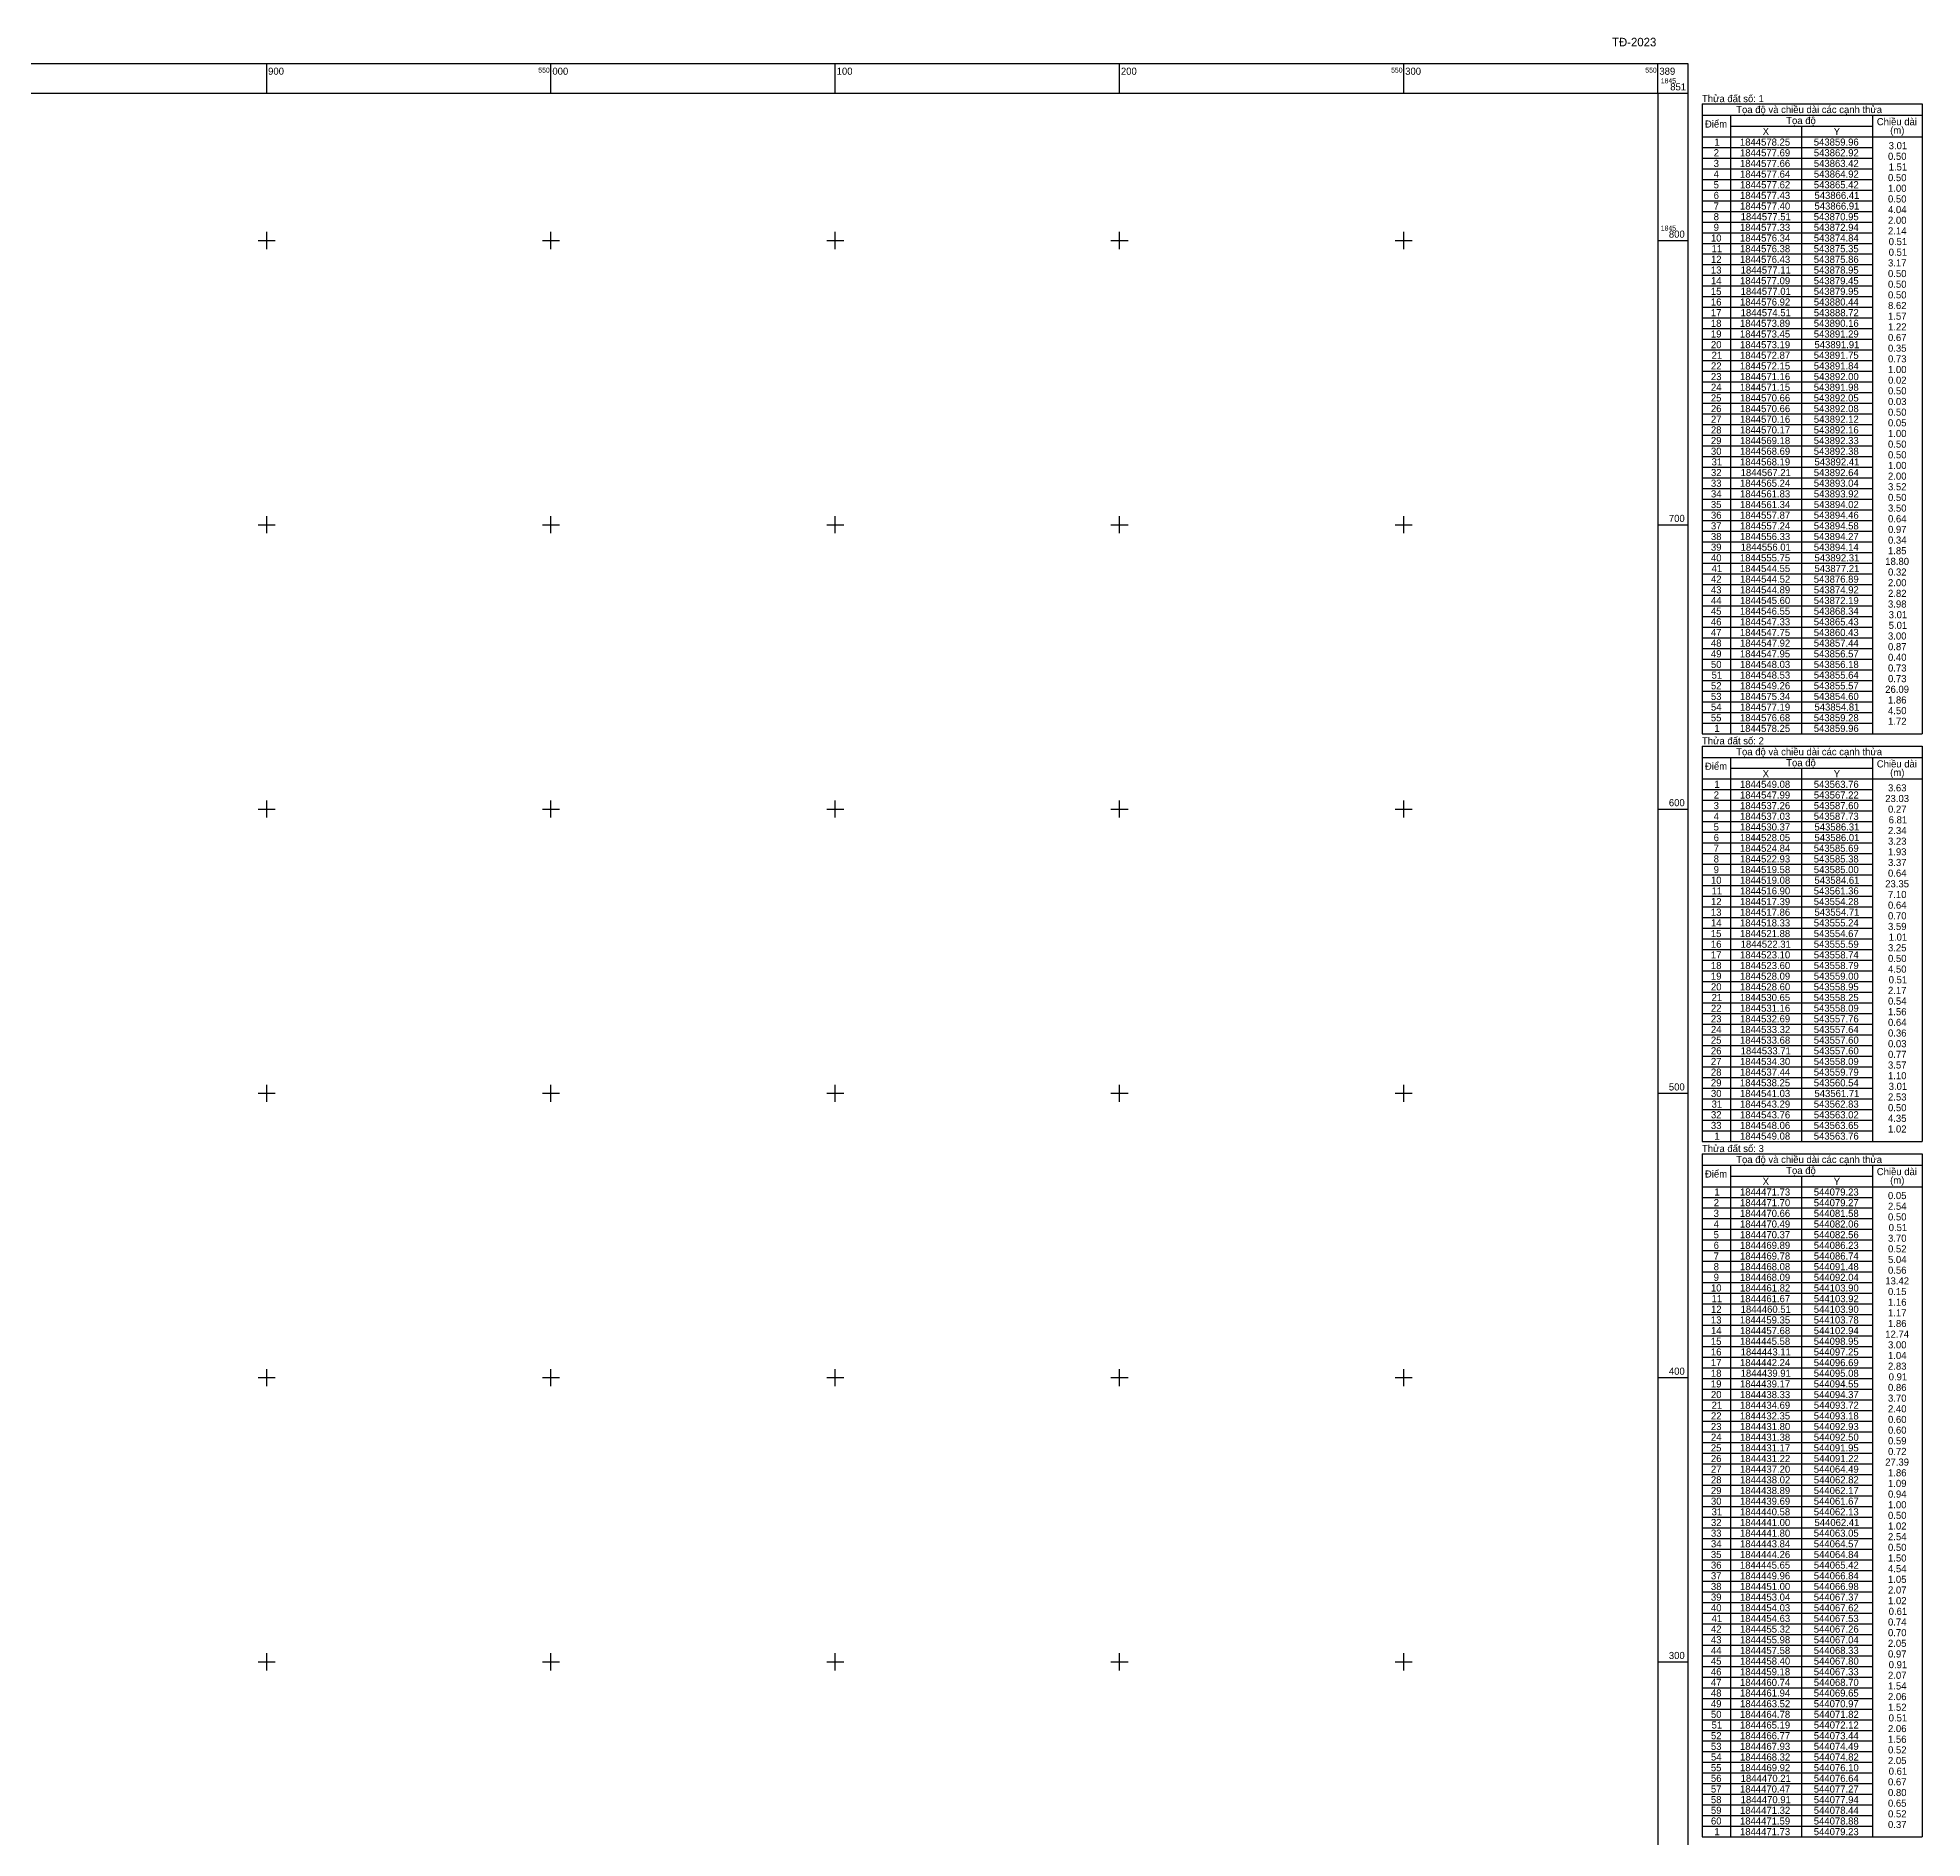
# Model space of a CAD drawing. Extents: x 542197 to 550482, y 1822129 to 1845893.
# Drawn here: x 549819 to 550482, y 1845238 to 1845871 of the extents above; entities that cross this region are included whole.
import ezdxf

# ---------------------------------------------------------------- set-up
doc = ezdxf.new("R2010")
doc.units = 0
doc.layers.add('Level 63', color=7, linetype='Continuous')

msp = doc.modelspace()

# ---------------------------------------------------------------- linework, layer by layer
at = {"layer": 'Level 63'}
for p, q in [((549900, 1845851.81), (549900, 1845862.31)), ((550000, 1845851.81), (550000, 1845862.31)), ((550100, 1845851.81), (550100, 1845862.31)), ((550200, 1845851.81), (550200, 1845862.31)), ((550300, 1845851.81), (550300, 1845862.31)), ((550389.42, 1845851.81), (550389.42, 1845862.31)), ((550389.42, 1845851.81), (550399.92, 1845851.81)), ((550404.92, 1845848.06), (550482.42, 1845848.06)), ((550404.92, 1845848.06), (550404.92, 1845626.51)), ((550482.42, 1845848.06), (550482.42, 1845626.51)), ((550404.92, 1845844.11), (550482.42, 1845844.11)), ((550414.92, 1845844.11), (550414.92, 1845626.51)), ((550414.92, 1845840.26), (550464.92, 1845840.26)), ((550439.92, 1845840.26), (550439.92, 1845626.51)), ((550464.92, 1845844.11), (550464.92, 1845626.51)), ((550404.92, 1845836.51), (550482.42, 1845836.51)), ((550404.92, 1845832.76), (550464.92, 1845832.76)), ((550404.92, 1845829.01), (550464.92, 1845829.01)), ((550404.92, 1845825.26), (550464.92, 1845825.26)), ((550404.92, 1845821.51), (550464.92, 1845821.51)), ((550404.92, 1845817.76), (550464.92, 1845817.76)), ((550404.92, 1845814.01), (550464.92, 1845814.01)), ((550404.92, 1845810.26), (550464.92, 1845810.26)), ((549900, 1845797), (549900, 1845803)), ((550000, 1845797), (550000, 1845803)), ((550100, 1845797), (550100, 1845803)), ((550200, 1845797), (550200, 1845803)), ((550300, 1845797), (550300, 1845803)), ((550404.92, 1845806.51), (550464.92, 1845806.51)), ((550404.92, 1845802.76), (550464.92, 1845802.76)), ((549897, 1845800), (549903, 1845800)), ((549997, 1845800), (550003, 1845800)), ((550097, 1845800), (550103, 1845800)), ((550197, 1845800), (550203, 1845800)), ((550297, 1845800), (550303, 1845800)), ((550389.42, 1845800), (550399.92, 1845800)), ((550404.92, 1845799.01), (550464.92, 1845799.01)), ((550404.92, 1845795.26), (550464.92, 1845795.26)), ((550404.92, 1845791.51), (550464.92, 1845791.51)), ((550404.92, 1845787.76), (550464.92, 1845787.76)), ((550404.92, 1845784.01), (550464.92, 1845784.01)), ((550404.92, 1845780.26), (550464.92, 1845780.26)), ((550404.92, 1845776.51), (550464.92, 1845776.51)), ((550404.92, 1845772.76), (550464.92, 1845772.76)), ((550404.92, 1845769.01), (550464.92, 1845769.01)), ((550404.92, 1845765.26), (550464.92, 1845765.26)), ((550404.92, 1845761.51), (550464.92, 1845761.51)), ((550404.92, 1845757.76), (550464.92, 1845757.76)), ((550404.92, 1845754.01), (550464.92, 1845754.01)), ((550404.92, 1845750.26), (550464.92, 1845750.26)), ((550404.92, 1845746.51), (550464.92, 1845746.51)), ((550404.92, 1845742.76), (550464.92, 1845742.76)), ((550404.92, 1845739.01), (550464.92, 1845739.01)), ((550404.92, 1845735.26), (550464.92, 1845735.26)), ((550404.92, 1845731.51), (550464.92, 1845731.51)), ((550404.92, 1845727.76), (550464.92, 1845727.76)), ((550404.92, 1845724.01), (550464.92, 1845724.01)), ((550404.92, 1845720.26), (550464.92, 1845720.26)), ((550404.92, 1845716.51), (550464.92, 1845716.51)), ((550404.92, 1845712.76), (550464.92, 1845712.76)), ((550404.92, 1845709.01), (550464.92, 1845709.01)), ((549900, 1845697), (549900, 1845703)), ((550000, 1845697), (550000, 1845703)), ((550100, 1845697), (550100, 1845703)), ((550200, 1845697), (550200, 1845703)), ((550300, 1845697), (550300, 1845703)), ((550404.92, 1845705.26), (550464.92, 1845705.26)), ((550404.92, 1845701.51), (550464.92, 1845701.51)), ((549897, 1845700), (549903, 1845700)), ((549997, 1845700), (550003, 1845700)), ((550097, 1845700), (550103, 1845700)), ((550197, 1845700), (550203, 1845700)), ((550297, 1845700), (550303, 1845700)), ((550389.42, 1845700), (550399.92, 1845700)), ((550404.92, 1845697.76), (550464.92, 1845697.76)), ((550404.92, 1845694.01), (550464.92, 1845694.01)), ((550404.92, 1845690.26), (550464.92, 1845690.26)), ((550404.92, 1845686.51), (550464.92, 1845686.51)), ((550404.92, 1845682.76), (550464.92, 1845682.76)), ((550404.92, 1845679.01), (550464.92, 1845679.01)), ((550404.92, 1845675.26), (550464.92, 1845675.26)), ((550404.92, 1845671.51), (550464.92, 1845671.51)), ((550404.92, 1845667.76), (550464.92, 1845667.76)), ((550404.92, 1845664.01), (550464.92, 1845664.01)), ((550404.92, 1845660.26), (550464.92, 1845660.26)), ((550404.92, 1845656.51), (550464.92, 1845656.51)), ((550404.92, 1845652.76), (550464.92, 1845652.76)), ((550404.92, 1845649.01), (550464.92, 1845649.01)), ((550404.92, 1845645.26), (550464.92, 1845645.26)), ((550404.92, 1845641.51), (550464.92, 1845641.51)), ((550404.92, 1845637.76), (550464.92, 1845637.76)), ((550404.92, 1845634.01), (550464.92, 1845634.01)), ((550404.92, 1845630.26), (550464.92, 1845630.26)), ((550404.92, 1845626.51), (550482.42, 1845626.51)), ((550404.92, 1845622.13), (550482.42, 1845622.13)), ((550404.92, 1845622.13), (550404.92, 1845483.08)), ((550482.42, 1845622.13), (550482.42, 1845483.08)), ((550404.92, 1845618.18), (550482.42, 1845618.18)), ((550414.92, 1845618.18), (550414.92, 1845483.08)), ((550464.92, 1845618.18), (550464.92, 1845483.08)), ((550404.92, 1845610.58), (550482.42, 1845610.58)), ((550414.92, 1845614.33), (550464.92, 1845614.33)), ((550439.92, 1845614.33), (550439.92, 1845483.08)), ((549900, 1845597), (549900, 1845603)), ((550000, 1845597), (550000, 1845603)), ((550100, 1845597), (550100, 1845603)), ((550200, 1845597), (550200, 1845603)), ((550300, 1845597), (550300, 1845603)), ((550404.92, 1845606.83), (550464.92, 1845606.83)), ((550404.92, 1845603.08), (550464.92, 1845603.08)), ((549897, 1845600), (549903, 1845600)), ((549997, 1845600), (550003, 1845600)), ((550097, 1845600), (550103, 1845600)), ((550197, 1845600), (550203, 1845600)), ((550297, 1845600), (550303, 1845600)), ((550389.42, 1845600), (550399.92, 1845600)), ((550404.92, 1845599.33), (550464.92, 1845599.33)), ((550404.92, 1845595.58), (550464.92, 1845595.58)), ((550404.92, 1845591.83), (550464.92, 1845591.83)), ((550404.92, 1845588.08), (550464.92, 1845588.08)), ((550404.92, 1845584.33), (550464.92, 1845584.33)), ((550404.92, 1845580.58), (550464.92, 1845580.58)), ((550404.92, 1845576.83), (550464.92, 1845576.83)), ((550404.92, 1845573.08), (550464.92, 1845573.08)), ((550404.92, 1845569.33), (550464.92, 1845569.33)), ((550404.92, 1845565.58), (550464.92, 1845565.58)), ((550404.92, 1845561.83), (550464.92, 1845561.83)), ((550404.92, 1845558.08), (550464.92, 1845558.08)), ((550404.92, 1845554.33), (550464.92, 1845554.33)), ((550404.92, 1845550.58), (550464.92, 1845550.58)), ((550404.92, 1845546.83), (550464.92, 1845546.83)), ((550404.92, 1845543.08), (550464.92, 1845543.08)), ((550404.92, 1845539.33), (550464.92, 1845539.33)), ((550404.92, 1845535.58), (550464.92, 1845535.58)), ((550404.92, 1845531.83), (550464.92, 1845531.83)), ((550404.92, 1845528.08), (550464.92, 1845528.08)), ((550404.92, 1845524.33), (550464.92, 1845524.33)), ((550404.92, 1845520.58), (550464.92, 1845520.58)), ((550404.92, 1845516.83), (550464.92, 1845516.83)), ((550404.92, 1845513.08), (550464.92, 1845513.08)), ((550404.92, 1845509.33), (550464.92, 1845509.33)), ((549900, 1845497), (549900, 1845503)), ((550000, 1845497), (550000, 1845503)), ((550100, 1845497), (550100, 1845503)), ((550200, 1845497), (550200, 1845503)), ((550300, 1845497), (550300, 1845503)), ((550404.92, 1845505.58), (550464.92, 1845505.58)), ((550404.92, 1845501.83), (550464.92, 1845501.83)), ((549897, 1845500), (549903, 1845500)), ((549997, 1845500), (550003, 1845500)), ((550097, 1845500), (550103, 1845500)), ((550197, 1845500), (550203, 1845500)), ((550297, 1845500), (550303, 1845500)), ((550389.42, 1845500), (550399.92, 1845500)), ((550404.92, 1845498.08), (550464.92, 1845498.08)), ((550404.92, 1845494.33), (550464.92, 1845494.33)), ((550404.92, 1845490.58), (550464.92, 1845490.58)), ((550404.92, 1845486.83), (550464.92, 1845486.83)), ((550404.92, 1845483.08), (550482.42, 1845483.08)), ((550404.92, 1845478.71), (550482.42, 1845478.71)), ((550404.92, 1845478.71), (550404.92, 1845238.41)), ((550482.42, 1845478.71), (550482.42, 1845238.41)), ((550404.92, 1845474.76), (550482.42, 1845474.76)), ((550414.92, 1845474.76), (550414.92, 1845238.41)), ((550414.92, 1845470.91), (550464.92, 1845470.91)), ((550439.92, 1845470.91), (550439.92, 1845238.41)), ((550464.92, 1845474.76), (550464.92, 1845238.41)), ((550404.92, 1845467.16), (550482.42, 1845467.16)), ((550404.92, 1845463.41), (550464.92, 1845463.41)), ((550404.92, 1845459.66), (550464.92, 1845459.66)), ((550404.92, 1845455.91), (550464.92, 1845455.91)), ((550404.92, 1845452.16), (550464.92, 1845452.16)), ((550404.92, 1845448.41), (550464.92, 1845448.41)), ((550404.92, 1845444.66), (550464.92, 1845444.66)), ((550404.92, 1845440.91), (550464.92, 1845440.91)), ((550404.92, 1845437.16), (550464.92, 1845437.16)), ((550404.92, 1845433.41), (550464.92, 1845433.41)), ((550404.92, 1845429.66), (550464.92, 1845429.66)), ((550404.92, 1845425.91), (550464.92, 1845425.91)), ((550404.92, 1845422.16), (550464.92, 1845422.16)), ((550404.92, 1845418.41), (550464.92, 1845418.41)), ((550404.92, 1845414.66), (550464.92, 1845414.66)), ((550404.92, 1845410.91), (550464.92, 1845410.91)), ((549900, 1845397), (549900, 1845403)), ((550000, 1845397), (550000, 1845403)), ((550100, 1845397), (550100, 1845403)), ((550200, 1845397), (550200, 1845403)), ((550300, 1845397), (550300, 1845403)), ((550404.92, 1845407.16), (550464.92, 1845407.16)), ((550404.92, 1845403.41), (550464.92, 1845403.41)), ((549897, 1845400), (549903, 1845400)), ((549997, 1845400), (550003, 1845400)), ((550097, 1845400), (550103, 1845400)), ((550197, 1845400), (550203, 1845400)), ((550297, 1845400), (550303, 1845400)), ((550389.42, 1845400), (550399.92, 1845400)), ((550404.92, 1845399.66), (550464.92, 1845399.66)), ((550404.92, 1845395.91), (550464.92, 1845395.91)), ((550404.92, 1845392.16), (550464.92, 1845392.16)), ((550404.92, 1845388.41), (550464.92, 1845388.41)), ((550404.92, 1845384.66), (550464.92, 1845384.66)), ((550404.92, 1845380.91), (550464.92, 1845380.91)), ((550404.92, 1845377.16), (550464.92, 1845377.16)), ((550404.92, 1845373.41), (550464.92, 1845373.41)), ((550404.92, 1845369.66), (550464.92, 1845369.66)), ((550404.92, 1845365.91), (550464.92, 1845365.91)), ((550404.92, 1845362.16), (550464.92, 1845362.16)), ((550404.92, 1845358.41), (550464.92, 1845358.41)), ((550404.92, 1845354.66), (550464.92, 1845354.66)), ((550404.92, 1845350.91), (550464.92, 1845350.91)), ((550404.92, 1845347.16), (550464.92, 1845347.16)), ((550404.92, 1845343.41), (550464.92, 1845343.41)), ((550404.92, 1845339.66), (550464.92, 1845339.66)), ((550404.92, 1845335.91), (550464.92, 1845335.91)), ((550404.92, 1845332.16), (550464.92, 1845332.16)), ((550404.92, 1845328.41), (550464.92, 1845328.41)), ((550404.92, 1845324.66), (550464.92, 1845324.66)), ((550404.92, 1845320.91), (550464.92, 1845320.91)), ((550404.92, 1845317.16), (550464.92, 1845317.16)), ((550404.92, 1845313.41), (550464.92, 1845313.41)), ((550404.92, 1845309.66), (550464.92, 1845309.66)), ((549900, 1845297), (549900, 1845303)), ((550000, 1845297), (550000, 1845303)), ((550100, 1845297), (550100, 1845303)), ((550200, 1845297), (550200, 1845303)), ((550300, 1845297), (550300, 1845303)), ((550404.92, 1845305.91), (550464.92, 1845305.91)), ((549897, 1845300), (549903, 1845300)), ((549997, 1845300), (550003, 1845300)), ((550097, 1845300), (550103, 1845300)), ((550197, 1845300), (550203, 1845300)), ((550297, 1845300), (550303, 1845300)), ((550389.42, 1845300), (550399.92, 1845300)), ((550404.92, 1845302.16), (550464.92, 1845302.16)), ((550404.92, 1845298.41), (550464.92, 1845298.41)), ((550404.92, 1845294.66), (550464.92, 1845294.66)), ((550404.92, 1845290.91), (550464.92, 1845290.91)), ((550404.92, 1845287.16), (550464.92, 1845287.16)), ((550404.92, 1845283.41), (550464.92, 1845283.41)), ((550404.92, 1845279.66), (550464.92, 1845279.66)), ((550404.92, 1845275.91), (550464.92, 1845275.91)), ((550404.92, 1845272.16), (550464.92, 1845272.16)), ((550404.92, 1845268.41), (550464.92, 1845268.41)), ((550404.92, 1845264.66), (550464.92, 1845264.66)), ((550404.92, 1845260.91), (550464.92, 1845260.91)), ((550404.92, 1845257.16), (550464.92, 1845257.16)), ((550404.92, 1845253.41), (550464.92, 1845253.41)), ((550404.92, 1845249.66), (550464.92, 1845249.66)), ((550404.92, 1845245.91), (550464.92, 1845245.91)), ((550404.92, 1845242.16), (550464.92, 1845242.16)), ((550404.92, 1845238.41), (550482.42, 1845238.41))]:
    msp.add_line(p, q, dxfattribs=at)
for points in [[(542202.44, 1845862.31), (550399.92, 1845862.31), (550399.92, 1839658.45), (542202.44, 1839658.45), (542202.44, 1845862.31)], [(542212.94, 1845851.81), (550389.42, 1845851.81), (550389.42, 1839668.95), (542212.94, 1839668.95), (542212.94, 1845851.81)]]:
    msp.add_lwpolyline(points, dxfattribs=at)

# ---------------------------------------------------------------- texts
for s, height, p in [(' TĐ-2023', 3, (550372.13, 1845868.31)), ('900', 2.5, (549900.5, 1845858.31)), ('550', 1.75, (549995.54, 1845859.06)), ('000', 2.5, (550000.5, 1845858.31)), ('100', 2.5, (550100.5, 1845858.31)), ('200', 2.5, (550200.5, 1845858.31)), ('550', 1.75, (550295.54, 1845859.06)), ('300', 2.5, (550300.5, 1845858.31)), ('550', 1.75, (550384.96, 1845859.06)), ('389', 2.5, (550389.92, 1845858.31)), ('1845', 1.75, (550390.42, 1845855.31)), ('851', 2.5, (550393.73, 1845852.81)), ('Thửa đất số: 1', 2.5, (550404.92, 1845848.68)), ('Tọa độ và chiều dài các cạnh thửa', 2.5, (550416.95, 1845844.83)), ('Điểm', 2.5, (550405.95, 1845839.73)), ('Tọa độ', 2.5, (550434.54, 1845840.98)), ('Chiều dài', 2.5, (550466.41, 1845840.56)), ('(m)', 2.5, (550471.11, 1845837.55)), ('1', 2.5, (550409.27, 1845833.38)), ('1844578.25', 2.5, (550418.26, 1845833.38)), ('X', 2.5, (550426.26, 1845837.13)), ('543859.96', 2.5, (550444.24, 1845833.38)), ('Y', 2.5, (550451.26, 1845837.13)), ('3.01', 2.5, (550470.59, 1845832.13)), ('3', 2.5, (550409.02, 1845825.88)), ('2', 2.5, (550409.04, 1845829.63)), ('1844577.69', 2.5, (550418.27, 1845829.63)), ('1844577.66', 2.5, (550418.27, 1845825.88)), ('543862.92', 2.5, (550444.26, 1845829.63)), ('543863.42', 2.5, (550444.26, 1845825.88)), ('0.50', 2.5, (550470.35, 1845828.38)), ('1.51', 2.5, (550470.59, 1845824.63)), ('4', 2.5, (550409.03, 1845822.13)), ('5', 2.5, (550409.01, 1845818.38)), ('1844577.64', 2.5, (550418.28, 1845822.13)), ('1844577.62', 2.5, (550418.29, 1845818.38)), ('543864.92', 2.5, (550444.26, 1845822.13)), ('543865.42', 2.5, (550444.26, 1845818.38)), ('0.50', 2.5, (550470.35, 1845820.88)), ('6', 2.5, (550409.02, 1845814.63)), ('7', 2.5, (550409.02, 1845810.88)), ('1844577.43', 2.5, (550418.27, 1845814.63)), ('1844577.40', 2.5, (550418.28, 1845810.88)), ('543866.41', 2.5, (550444.48, 1845814.63)), ('543866.91', 2.5, (550444.48, 1845810.88)), ('0.50', 2.5, (550470.35, 1845813.38)), ('1.00', 2.5, (550470.35, 1845817.13)), ('8', 2.5, (550409.02, 1845807.13)), ('1844577.51', 2.5, (550418.51, 1845807.13)), ('543870.95', 2.5, (550444.23, 1845807.13)), ('4.04', 2.5, (550470.35, 1845809.63)), ('2.00', 2.5, (550470.35, 1845805.88)), ('1845', 1.75, (550390.42, 1845803.5)), ('800', 2.5, (550393.26, 1845801)), ('10', 2.5, (550408.06, 1845799.63)), ('9', 2.5, (550409.02, 1845803.38)), ('1844577.33', 2.5, (550418.27, 1845803.38)), ('1844576.34', 2.5, (550418.28, 1845799.63)), ('543872.94', 2.5, (550444.25, 1845803.38)), ('543874.84', 2.5, (550444.25, 1845799.63)), ('2.14', 2.5, (550470.35, 1845802.13)), ('0.51', 2.5, (550470.59, 1845798.38)), ('12', 2.5, (550408.07, 1845792.13)), ('11', 2.5, (550408.29, 1845795.88)), ('1844576.38', 2.5, (550418.27, 1845795.88)), ('1844576.43', 2.5, (550418.27, 1845792.13)), ('543875.35', 2.5, (550444.23, 1845795.88)), ('543875.86', 2.5, (550444.24, 1845792.13)), ('0.51', 2.5, (550470.59, 1845794.63)), ('13', 2.5, (550408.05, 1845788.38)), ('14', 2.5, (550408.06, 1845784.63)), ('1844577.09', 2.5, (550418.27, 1845784.63)), ('1844577.11', 2.5, (550418.51, 1845788.38)), ('543878.95', 2.5, (550444.23, 1845788.38)), ('543879.45', 2.5, (550444.23, 1845784.63)), ('3.17', 2.5, (550470.35, 1845790.88)), ('0.50', 2.5, (550470.35, 1845787.13)), ('15', 2.5, (550408.04, 1845780.88)), ('1844577.01', 2.5, (550418.51, 1845780.88)), ('543879.95', 2.5, (550444.23, 1845780.88)), ('0.50', 2.5, (550470.35, 1845783.38)), ('0.50', 2.5, (550470.35, 1845779.63)), ('16', 2.5, (550408.05, 1845777.13)), ('17', 2.5, (550408.05, 1845773.38)), ('1844576.92', 2.5, (550418.29, 1845777.13)), ('1844574.51', 2.5, (550418.51, 1845773.38)), ('543880.44', 2.5, (550444.25, 1845777.13)), ('543888.72', 2.5, (550444.26, 1845773.38)), ('8.62', 2.5, (550470.36, 1845775.88)), ('1.57', 2.5, (550470.35, 1845772.13)), ('18', 2.5, (550408.05, 1845769.63)), ('19', 2.5, (550408.05, 1845765.88)), ('1844573.89', 2.5, (550418.27, 1845769.63)), ('1844573.45', 2.5, (550418.26, 1845765.88)), ('543891.29', 2.5, (550444.24, 1845765.88)), ('543890.16', 2.5, (550444.24, 1845769.63)), ('0.67', 2.5, (550470.35, 1845764.63)), ('1.22', 2.5, (550470.36, 1845768.38)), ('20', 2.5, (550408.06, 1845762.13)), ('21', 2.5, (550408.29, 1845758.38)), ('1844573.19', 2.5, (550418.27, 1845762.13)), ('1844572.87', 2.5, (550418.27, 1845758.38)), ('543891.75', 2.5, (550444.23, 1845758.38)), ('543891.91', 2.5, (550444.48, 1845762.13)), ('0.35', 2.5, (550470.34, 1845760.88)), ('22', 2.5, (550408.07, 1845754.63)), ('1844572.15', 2.5, (550418.26, 1845754.63)), ('543891.84', 2.5, (550444.25, 1845754.63)), ('0.73', 2.5, (550470.35, 1845757.13)), ('1.00', 2.5, (550470.35, 1845753.38)), ('23', 2.5, (550408.05, 1845750.88)), ('24', 2.5, (550408.06, 1845747.13)), ('1844571.15', 2.5, (550418.26, 1845747.13)), ('1844571.16', 2.5, (550418.27, 1845750.88)), ('543891.98', 2.5, (550444.24, 1845747.13)), ('543892.00', 2.5, (550444.25, 1845750.88)), ('0.50', 2.5, (550470.35, 1845745.88)), ('0.02', 2.5, (550470.36, 1845749.63)), ('25', 2.5, (550408.04, 1845743.38)), ('26', 2.5, (550408.05, 1845739.63)), ('1844570.66', 2.5, (550418.27, 1845743.38)), ('1844570.66', 2.5, (550418.27, 1845739.63)), ('543892.05', 2.5, (550444.23, 1845743.38)), ('543892.08', 2.5, (550444.24, 1845739.63)), ('0.03', 2.5, (550470.35, 1845742.13)), ('0.50', 2.5, (550470.35, 1845738.38)), ('27', 2.5, (550408.05, 1845735.88)), ('28', 2.5, (550408.05, 1845732.13)), ('1844570.16', 2.5, (550418.27, 1845735.88)), ('1844570.17', 2.5, (550418.27, 1845732.13)), ('543892.16', 2.5, (550444.24, 1845732.13)), ('543892.12', 2.5, (550444.26, 1845735.88)), ('0.05', 2.5, (550470.34, 1845734.63)), ('29', 2.5, (550408.05, 1845728.38)), ('1844569.18', 2.5, (550418.27, 1845728.38)), ('543892.33', 2.5, (550444.24, 1845728.38)), ('0.50', 2.5, (550470.35, 1845727.13)), ('1.00', 2.5, (550470.35, 1845730.88)), ('30', 2.5, (550408.06, 1845724.63)), ('31', 2.5, (550408.29, 1845720.88)), ('1844568.69', 2.5, (550418.27, 1845724.63)), ('1844568.19', 2.5, (550418.27, 1845720.88)), ('543892.38', 2.5, (550444.24, 1845724.63)), ('543892.41', 2.5, (550444.48, 1845720.88)), ('0.50', 2.5, (550470.35, 1845723.38)), ('1.00', 2.5, (550470.35, 1845719.63)), ('33', 2.5, (550408.05, 1845713.38)), ('32', 2.5, (550408.07, 1845717.13)), ('1844565.24', 2.5, (550418.28, 1845713.38)), ('1844567.21', 2.5, (550418.51, 1845717.13)), ('543892.64', 2.5, (550444.25, 1845717.13)), ('543893.04', 2.5, (550444.25, 1845713.38)), ('3.52', 2.5, (550470.36, 1845712.13)), ('2.00', 2.5, (550470.35, 1845715.88)), ('35', 2.5, (550408.04, 1845705.88)), ('34', 2.5, (550408.06, 1845709.63)), ('1844561.83', 2.5, (550418.27, 1845709.63)), ('1844561.34', 2.5, (550418.28, 1845705.88)), ('543893.92', 2.5, (550444.26, 1845709.63)), ('543894.02', 2.5, (550444.26, 1845705.88)), ('0.50', 2.5, (550470.35, 1845708.38)), ('700', 2.5, (550393.26, 1845701)), ('36', 2.5, (550408.05, 1845702.13)), ('37', 2.5, (550408.05, 1845698.38)), ('1844557.87', 2.5, (550418.27, 1845702.13)), ('1844557.24', 2.5, (550418.28, 1845698.38)), ('543894.58', 2.5, (550444.24, 1845698.38)), ('543894.46', 2.5, (550444.24, 1845702.13)), ('3.50', 2.5, (550470.35, 1845704.63)), ('0.64', 2.5, (550470.35, 1845700.88)), ('38', 2.5, (550408.05, 1845694.63)), ('1844556.33', 2.5, (550418.27, 1845694.63)), ('543894.27', 2.5, (550444.24, 1845694.63)), ('0.97', 2.5, (550470.35, 1845697.13)), ('0.34', 2.5, (550470.35, 1845693.38)), ('40', 2.5, (550408.06, 1845687.13)), ('39', 2.5, (550408.05, 1845690.88)), ('1844555.75', 2.5, (550418.26, 1845687.13)), ('1844556.01', 2.5, (550418.51, 1845690.88)), ('543894.14', 2.5, (550444.25, 1845690.88)), ('543892.31', 2.5, (550444.48, 1845687.13)), ('18.80', 2.5, (550469.38, 1845685.88)), ('1.85', 2.5, (550470.34, 1845689.63)), ('42', 2.5, (550408.07, 1845679.63)), ('41', 2.5, (550408.29, 1845683.38)), ('1844544.55', 2.5, (550418.26, 1845683.38)), ('1844544.52', 2.5, (550418.29, 1845679.63)), ('543876.89', 2.5, (550444.24, 1845679.63)), ('543877.21', 2.5, (550444.48, 1845683.38)), ('0.32', 2.5, (550470.36, 1845682.13)), ('2.00', 2.5, (550470.35, 1845678.38)), ('43', 2.5, (550408.05, 1845675.88)), ('44', 2.5, (550408.06, 1845672.13)), ('1844544.89', 2.5, (550418.27, 1845675.88)), ('1844545.60', 2.5, (550418.28, 1845672.13)), ('543872.19', 2.5, (550444.24, 1845672.13)), ('543874.92', 2.5, (550444.26, 1845675.88)), ('2.82', 2.5, (550470.36, 1845674.63)), ('45', 2.5, (550408.04, 1845668.38)), ('1844546.55', 2.5, (550418.26, 1845668.38)), ('543868.34', 2.5, (550444.25, 1845668.38)), ('3.98', 2.5, (550470.35, 1845670.88)), ('3.01', 2.5, (550470.59, 1845667.13)), ('46', 2.5, (550408.05, 1845664.63)), ('47', 2.5, (550408.05, 1845660.88)), ('1844547.75', 2.5, (550418.26, 1845660.88)), ('1844547.33', 2.5, (550418.27, 1845664.63)), ('543865.43', 2.5, (550444.24, 1845664.63)), ('543860.43', 2.5, (550444.24, 1845660.88)), ('3.00', 2.5, (550470.35, 1845659.63)), ('5.01', 2.5, (550470.59, 1845663.38)), ('48', 2.5, (550408.05, 1845657.13)), ('49', 2.5, (550408.05, 1845653.38)), ('1844547.95', 2.5, (550418.26, 1845653.38)), ('1844547.92', 2.5, (550418.29, 1845657.13)), ('543857.44', 2.5, (550444.25, 1845657.13)), ('543856.57', 2.5, (550444.24, 1845653.38)), ('0.87', 2.5, (550470.35, 1845655.88)), ('0.40', 2.5, (550470.35, 1845652.13)), ('50', 2.5, (550408.06, 1845649.63)), ('51', 2.5, (550408.29, 1845645.88)), ('1844548.03', 2.5, (550418.27, 1845649.63)), ('1844548.53', 2.5, (550418.27, 1845645.88)), ('543856.18', 2.5, (550444.24, 1845649.63)), ('543855.64', 2.5, (550444.25, 1845645.88)), ('0.73', 2.5, (550470.35, 1845648.38)), ('52', 2.5, (550408.07, 1845642.13)), ('1844549.26', 2.5, (550418.27, 1845642.13)), ('543855.57', 2.5, (550444.24, 1845642.13)), ('26.09', 2.5, (550469.37, 1845640.88)), ('0.73', 2.5, (550470.35, 1845644.63)), ('53', 2.5, (550408.05, 1845638.38)), ('54', 2.5, (550408.06, 1845634.63)), ('1844577.19', 2.5, (550418.27, 1845634.63)), ('1844575.34', 2.5, (550418.28, 1845638.38)), ('543854.60', 2.5, (550444.25, 1845638.38)), ('543854.81', 2.5, (550444.48, 1845634.63)), ('4.50', 2.5, (550470.35, 1845633.38)), ('1.86', 2.5, (550470.35, 1845637.13)), ('55', 2.5, (550408.04, 1845630.88)), ('1', 2.5, (550409.27, 1845627.13)), ('1844576.68', 2.5, (550418.27, 1845630.88)), ('1844578.25', 2.5, (550418.26, 1845627.13)), ('543859.28', 2.5, (550444.24, 1845630.88)), ('543859.96', 2.5, (550444.24, 1845627.13)), ('1.72', 2.5, (550470.36, 1845629.63)), ('Thửa đất số: 2', 2.5, (550404.92, 1845622.76)), ('Tọa độ và chiều dài các cạnh thửa', 2.5, (550416.95, 1845618.91)), ('Điểm', 2.5, (550405.95, 1845613.81)), ('Tọa độ', 2.5, (550434.54, 1845615.06)), ('Chiều dài', 2.5, (550466.41, 1845614.64)), ('1', 2.5, (550409.27, 1845607.46)), ('1844549.08', 2.5, (550418.27, 1845607.46)), ('X', 2.5, (550426.26, 1845611.21)), ('543563.76', 2.5, (550444.24, 1845607.46)), ('Y', 2.5, (550451.26, 1845611.21)), ('3.63', 2.5, (550470.35, 1845606.21)), ('(m)', 2.5, (550471.11, 1845611.62)), ('600', 2.5, (550393.26, 1845601)), ('3', 2.5, (550409.02, 1845599.96)), ('2', 2.5, (550409.04, 1845603.71)), ('1844547.99', 2.5, (550418.27, 1845603.71)), ('1844537.26', 2.5, (550418.27, 1845599.96)), ('543587.60', 2.5, (550444.25, 1845599.96)), ('543567.22', 2.5, (550444.26, 1845603.71)), ('23.03', 2.5, (550469.38, 1845602.46)), ('0.27', 2.5, (550470.35, 1845598.71)), ('4', 2.5, (550409.03, 1845596.21)), ('5', 2.5, (550409.01, 1845592.46)), ('1844537.03', 2.5, (550418.27, 1845596.21)), ('1844530.37', 2.5, (550418.27, 1845592.46)), ('543587.73', 2.5, (550444.24, 1845596.21)), ('543586.31', 2.5, (550444.48, 1845592.46)), ('6.81', 2.5, (550470.59, 1845594.96)), ('6', 2.5, (550409.02, 1845588.71)), ('1844528.05', 2.5, (550418.26, 1845588.71)), ('543586.01', 2.5, (550444.48, 1845588.71)), ('3.23', 2.5, (550470.35, 1845587.46)), ('2.34', 2.5, (550470.35, 1845591.21)), ('8', 2.5, (550409.02, 1845581.21)), ('7', 2.5, (550409.02, 1845584.96)), ('1844524.84', 2.5, (550418.28, 1845584.96)), ('1844522.93', 2.5, (550418.27, 1845581.21)), ('543585.69', 2.5, (550444.24, 1845584.96)), ('543585.38', 2.5, (550444.24, 1845581.21)), ('3.37', 2.5, (550470.35, 1845579.96)), ('1.93', 2.5, (550470.35, 1845583.71)), ('10', 2.5, (550408.06, 1845573.71)), ('9', 2.5, (550409.02, 1845577.46)), ('1844519.58', 2.5, (550418.27, 1845577.46)), ('1844519.08', 2.5, (550418.27, 1845573.71)), ('543585.00', 2.5, (550444.25, 1845577.46)), ('543584.61', 2.5, (550444.48, 1845573.71)), ('23.35', 2.5, (550469.37, 1845572.46)), ('0.64', 2.5, (550470.35, 1845576.21)), ('12', 2.5, (550408.07, 1845566.21)), ('11', 2.5, (550408.29, 1845569.96)), ('1844517.39', 2.5, (550418.27, 1845566.21)), ('1844516.90', 2.5, (550418.28, 1845569.96)), ('543554.28', 2.5, (550444.24, 1845566.21)), ('543561.36', 2.5, (550444.24, 1845569.96)), ('7.10', 2.5, (550470.35, 1845568.71)), ('13', 2.5, (550408.05, 1845562.46)), ('1844517.86', 2.5, (550418.27, 1845562.46)), ('543554.71', 2.5, (550444.48, 1845562.46)), ('0.64', 2.5, (550470.35, 1845564.96)), ('0.70', 2.5, (550470.35, 1845561.21)), ('15', 2.5, (550408.04, 1845554.96)), ('14', 2.5, (550408.06, 1845558.71)), ('1844521.88', 2.5, (550418.27, 1845554.96)), ('1844518.33', 2.5, (550418.27, 1845558.71)), ('543555.24', 2.5, (550444.25, 1845558.71)), ('543554.67', 2.5, (550444.24, 1845554.96)), ('3.59', 2.5, (550470.35, 1845557.46)), ('1.01', 2.5, (550470.59, 1845553.71)), ('16', 2.5, (550408.05, 1845551.21)), ('17', 2.5, (550408.05, 1845547.46)), ('1844523.10', 2.5, (550418.28, 1845547.46)), ('1844522.31', 2.5, (550418.51, 1845551.21)), ('543555.59', 2.5, (550444.24, 1845551.21)), ('543558.74', 2.5, (550444.25, 1845547.46)), ('3.25', 2.5, (550470.34, 1845549.96)), ('0.50', 2.5, (550470.35, 1845546.21)), ('18', 2.5, (550408.05, 1845543.71)), ('19', 2.5, (550408.05, 1845539.96)), ('1844528.09', 2.5, (550418.27, 1845539.96)), ('1844523.60', 2.5, (550418.28, 1845543.71)), ('543558.79', 2.5, (550444.24, 1845543.71)), ('543559.00', 2.5, (550444.25, 1845539.96)), ('4.50', 2.5, (550470.35, 1845542.46)), ('20', 2.5, (550408.06, 1845536.21)), ('21', 2.5, (550408.29, 1845532.46)), ('1844530.65', 2.5, (550418.26, 1845532.46)), ('1844528.60', 2.5, (550418.28, 1845536.21)), ('543558.95', 2.5, (550444.23, 1845536.21)), ('543558.25', 2.5, (550444.23, 1845532.46)), ('2.17', 2.5, (550470.35, 1845534.96)), ('0.51', 2.5, (550470.59, 1845538.71)), ('22', 2.5, (550408.07, 1845528.71)), ('1844531.16', 2.5, (550418.27, 1845528.71)), ('543558.09', 2.5, (550444.24, 1845528.71)), ('0.54', 2.5, (550470.35, 1845531.21)), ('1.56', 2.5, (550470.35, 1845527.46)), ('23', 2.5, (550408.05, 1845524.96)), ('24', 2.5, (550408.06, 1845521.21)), ('1844532.69', 2.5, (550418.27, 1845524.96)), ('1844533.32', 2.5, (550418.29, 1845521.21)), ('543557.76', 2.5, (550444.24, 1845524.96)), ('543557.64', 2.5, (550444.25, 1845521.21)), ('0.64', 2.5, (550470.35, 1845523.71)), ('0.36', 2.5, (550470.35, 1845519.96)), ('25', 2.5, (550408.04, 1845517.46)), ('26', 2.5, (550408.05, 1845513.71)), ('1844533.68', 2.5, (550418.27, 1845517.46)), ('1844533.71', 2.5, (550418.51, 1845513.71)), ('543557.60', 2.5, (550444.25, 1845517.46)), ('543557.60', 2.5, (550444.25, 1845513.71)), ('0.03', 2.5, (550470.35, 1845516.21)), ('27', 2.5, (550408.05, 1845509.96)), ('28', 2.5, (550408.05, 1845506.21)), ('1844534.30', 2.5, (550418.28, 1845509.96)), ('1844537.44', 2.5, (550418.28, 1845506.21)), ('543558.09', 2.5, (550444.24, 1845509.96)), ('543559.79', 2.5, (550444.24, 1845506.21)), ('3.57', 2.5, (550470.35, 1845508.71)), ('0.77', 2.5, (550470.35, 1845512.46)), ('500', 2.5, (550393.26, 1845501)), ('29', 2.5, (550408.05, 1845502.46)), ('1844538.25', 2.5, (550418.26, 1845502.46)), ('543560.54', 2.5, (550444.25, 1845502.46)), ('1.10', 2.5, (550470.35, 1845504.96)), ('3.01', 2.5, (550470.59, 1845501.21)), ('30', 2.5, (550408.06, 1845498.71)), ('31', 2.5, (550408.29, 1845494.96)), ('1844543.29', 2.5, (550418.27, 1845494.96)), ('1844541.03', 2.5, (550418.27, 1845498.71)), ('543562.83', 2.5, (550444.24, 1845494.96)), ('543561.71', 2.5, (550444.48, 1845498.71)), ('0.50', 2.5, (550470.35, 1845493.71)), ('2.53', 2.5, (550470.35, 1845497.46)), ('33', 2.5, (550408.05, 1845487.46)), ('32', 2.5, (550408.07, 1845491.21)), ('1844543.76', 2.5, (550418.27, 1845491.21)), ('1844548.06', 2.5, (550418.27, 1845487.46)), ('543563.65', 2.5, (550444.23, 1845487.46)), ('543563.02', 2.5, (550444.26, 1845491.21)), ('4.35', 2.5, (550470.34, 1845489.96)), ('1.02', 2.5, (550470.36, 1845486.21)), ('Thửa đất số: 3', 2.5, (550404.92, 1845479.33)), ('1', 2.5, (550409.27, 1845483.71)), ('1844549.08', 2.5, (550418.27, 1845483.71)), ('543563.76', 2.5, (550444.24, 1845483.71)), ('Tọa độ và chiều dài các cạnh thửa', 2.5, (550416.95, 1845475.48)), ('Điểm', 2.5, (550405.95, 1845470.38)), ('X', 2.5, (550426.26, 1845467.78)), ('Tọa độ', 2.5, (550434.54, 1845471.63)), ('Y', 2.5, (550451.26, 1845467.78)), ('Chiều dài', 2.5, (550466.41, 1845471.21)), ('(m)', 2.5, (550471.11, 1845468.2)), ('2', 2.5, (550409.04, 1845460.28)), ('1', 2.5, (550409.27, 1845464.03)), ('1844471.73', 2.5, (550418.27, 1845464.03)), ('1844471.70', 2.5, (550418.28, 1845460.28)), ('544079.23', 2.5, (550444.24, 1845464.03)), ('544079.27', 2.5, (550444.24, 1845460.28)), ('0.05', 2.5, (550470.34, 1845462.78)), ('3', 2.5, (550409.02, 1845456.53)), ('1844470.66', 2.5, (550418.27, 1845456.53)), ('544081.58', 2.5, (550444.24, 1845456.53)), ('0.50', 2.5, (550470.35, 1845455.28)), ('2.54', 2.5, (550470.35, 1845459.03)), ('4', 2.5, (550409.03, 1845452.78)), ('5', 2.5, (550409.01, 1845449.03)), ('1844470.49', 2.5, (550418.27, 1845452.78)), ('1844470.37', 2.5, (550418.27, 1845449.03)), ('544082.06', 2.5, (550444.24, 1845452.78)), ('544082.56', 2.5, (550444.24, 1845449.03)), ('3.70', 2.5, (550470.35, 1845447.78)), ('0.51', 2.5, (550470.59, 1845451.53)), ('6', 2.5, (550409.02, 1845445.28)), ('7', 2.5, (550409.02, 1845441.53)), ('1844469.89', 2.5, (550418.27, 1845445.28)), ('1844469.78', 2.5, (550418.27, 1845441.53)), ('544086.23', 2.5, (550444.24, 1845445.28)), ('544086.74', 2.5, (550444.25, 1845441.53)), ('0.52', 2.5, (550470.36, 1845444.03)), ('5.04', 2.5, (550470.35, 1845440.28)), ('8', 2.5, (550409.02, 1845437.78)), ('9', 2.5, (550409.02, 1845434.03)), ('1844468.08', 2.5, (550418.27, 1845437.78)), ('1844468.09', 2.5, (550418.27, 1845434.03)), ('544091.48', 2.5, (550444.24, 1845437.78)), ('544092.04', 2.5, (550444.25, 1845434.03)), ('0.56', 2.5, (550470.35, 1845436.53)), ('10', 2.5, (550408.06, 1845430.28)), ('11', 2.5, (550408.29, 1845426.53)), ('1844461.67', 2.5, (550418.27, 1845426.53)), ('1844461.82', 2.5, (550418.29, 1845430.28)), ('544103.90', 2.5, (550444.25, 1845430.28)), ('544103.92', 2.5, (550444.26, 1845426.53)), ('13.42', 2.5, (550469.39, 1845432.78)), ('0.15', 2.5, (550470.34, 1845429.03)), ('12', 2.5, (550408.07, 1845422.78)), ('1844460.51', 2.5, (550418.51, 1845422.78)), ('544103.90', 2.5, (550444.25, 1845422.78)), ('1.16', 2.5, (550470.35, 1845425.28)), ('1.17', 2.5, (550470.35, 1845421.53)), ('13', 2.5, (550408.05, 1845419.03)), ('14', 2.5, (550408.06, 1845415.28)), ('1844459.35', 2.5, (550418.26, 1845419.03)), ('1844457.68', 2.5, (550418.27, 1845415.28)), ('544103.78', 2.5, (550444.24, 1845419.03)), ('544102.94', 2.5, (550444.25, 1845415.28)), ('12.74', 2.5, (550469.38, 1845414.03)), ('1.86', 2.5, (550470.35, 1845417.78)), ('15', 2.5, (550408.04, 1845411.53)), ('16', 2.5, (550408.05, 1845407.78)), ('1844445.58', 2.5, (550418.27, 1845411.53)), ('1844443.11', 2.5, (550418.51, 1845407.78)), ('544098.95', 2.5, (550444.23, 1845411.53)), ('544097.25', 2.5, (550444.23, 1845407.78)), ('3.00', 2.5, (550470.35, 1845410.28)), ('1.04', 2.5, (550470.35, 1845406.53)), ('400', 2.5, (550393.26, 1845401)), ('17', 2.5, (550408.05, 1845404.03)), ('18', 2.5, (550408.05, 1845400.28)), ('1844442.24', 2.5, (550418.28, 1845404.03)), ('1844439.91', 2.5, (550418.51, 1845400.28)), ('544096.69', 2.5, (550444.24, 1845404.03)), ('544095.08', 2.5, (550444.24, 1845400.28)), ('2.83', 2.5, (550470.35, 1845402.78)), ('19', 2.5, (550408.05, 1845396.53)), ('1844439.17', 2.5, (550418.27, 1845396.53)), ('544094.55', 2.5, (550444.23, 1845396.53)), ('0.86', 2.5, (550470.35, 1845395.28)), ('0.91', 2.5, (550470.59, 1845399.03)), ('20', 2.5, (550408.06, 1845392.78)), ('21', 2.5, (550408.29, 1845389.03)), ('1844434.69', 2.5, (550418.27, 1845389.03)), ('1844438.33', 2.5, (550418.27, 1845392.78)), ('544094.37', 2.5, (550444.24, 1845392.78)), ('544093.72', 2.5, (550444.26, 1845389.03)), ('3.70', 2.5, (550470.35, 1845391.53)), ('2.40', 2.5, (550470.35, 1845387.78)), ('23', 2.5, (550408.05, 1845381.53)), ('22', 2.5, (550408.07, 1845385.28)), ('1844432.35', 2.5, (550418.26, 1845385.28)), ('1844431.80', 2.5, (550418.28, 1845381.53)), ('544093.18', 2.5, (550444.24, 1845385.28)), ('544092.93', 2.5, (550444.24, 1845381.53)), ('0.60', 2.5, (550470.35, 1845384.03)), ('0.60', 2.5, (550470.35, 1845380.28)), ('25', 2.5, (550408.04, 1845374.03)), ('24', 2.5, (550408.06, 1845377.78)), ('1844431.38', 2.5, (550418.27, 1845377.78)), ('1844431.17', 2.5, (550418.27, 1845374.03)), ('544091.95', 2.5, (550444.23, 1845374.03)), ('544092.50', 2.5, (550444.25, 1845377.78)), ('0.59', 2.5, (550470.35, 1845376.53)), ('26', 2.5, (550408.05, 1845370.28)), ('1844431.22', 2.5, (550418.29, 1845370.28)), ('544091.22', 2.5, (550444.26, 1845370.28)), ('27.39', 2.5, (550469.37, 1845369.03)), ('0.72', 2.5, (550470.36, 1845372.78)), ('27', 2.5, (550408.05, 1845366.53)), ('28', 2.5, (550408.05, 1845362.78)), ('1844437.20', 2.5, (550418.28, 1845366.53)), ('1844438.02', 2.5, (550418.29, 1845362.78)), ('544064.49', 2.5, (550444.24, 1845366.53)), ('544062.82', 2.5, (550444.26, 1845362.78)), ('1.86', 2.5, (550470.35, 1845365.28)), ('1.09', 2.5, (550470.35, 1845361.53)), ('30', 2.5, (550408.06, 1845355.28)), ('29', 2.5, (550408.05, 1845359.03)), ('1844438.89', 2.5, (550418.27, 1845359.03)), ('1844439.69', 2.5, (550418.27, 1845355.28)), ('544062.17', 2.5, (550444.24, 1845359.03)), ('544061.67', 2.5, (550444.24, 1845355.28)), ('0.94', 2.5, (550470.35, 1845357.78)), ('1.00', 2.5, (550470.35, 1845354.03)), ('32', 2.5, (550408.07, 1845347.78)), ('31', 2.5, (550408.29, 1845351.53)), ('1844440.58', 2.5, (550418.27, 1845351.53)), ('1844441.00', 2.5, (550418.28, 1845347.78)), ('544062.13', 2.5, (550444.24, 1845351.53)), ('544062.41', 2.5, (550444.48, 1845347.78)), ('0.50', 2.5, (550470.35, 1845350.28)), ('33', 2.5, (550408.05, 1845344.03)), ('34', 2.5, (550408.06, 1845340.28)), ('1844441.80', 2.5, (550418.28, 1845344.03)), ('1844443.84', 2.5, (550418.28, 1845340.28)), ('544063.05', 2.5, (550444.23, 1845344.03)), ('544064.57', 2.5, (550444.24, 1845340.28)), ('2.54', 2.5, (550470.35, 1845342.78)), ('1.02', 2.5, (550470.36, 1845346.53)), ('35', 2.5, (550408.04, 1845336.53)), ('1844444.26', 2.5, (550418.27, 1845336.53)), ('544064.84', 2.5, (550444.25, 1845336.53)), ('0.50', 2.5, (550470.35, 1845339.03)), ('1.50', 2.5, (550470.35, 1845335.28)), ('36', 2.5, (550408.05, 1845332.78)), ('37', 2.5, (550408.05, 1845329.03)), ('1844445.65', 2.5, (550418.26, 1845332.78)), ('1844449.96', 2.5, (550418.27, 1845329.03)), ('544066.84', 2.5, (550444.25, 1845329.03)), ('544065.42', 2.5, (550444.26, 1845332.78)), ('4.54', 2.5, (550470.35, 1845331.53)), ('1.05', 2.5, (550470.34, 1845327.78)), ('38', 2.5, (550408.05, 1845325.28)), ('39', 2.5, (550408.05, 1845321.53)), ('1844451.00', 2.5, (550418.28, 1845325.28)), ('1844453.04', 2.5, (550418.28, 1845321.53)), ('544066.98', 2.5, (550444.24, 1845325.28)), ('544067.37', 2.5, (550444.24, 1845321.53)), ('2.07', 2.5, (550470.35, 1845324.03)), ('1.02', 2.5, (550470.36, 1845320.28)), ('40', 2.5, (550408.06, 1845317.78)), ('41', 2.5, (550408.29, 1845314.03)), ('1844454.03', 2.5, (550418.27, 1845317.78)), ('1844454.63', 2.5, (550418.27, 1845314.03)), ('544067.53', 2.5, (550444.24, 1845314.03)), ('544067.62', 2.5, (550444.26, 1845317.78)), ('0.61', 2.5, (550470.59, 1845316.53)), ('42', 2.5, (550408.07, 1845310.28)), ('1844455.32', 2.5, (550418.29, 1845310.28)), ('544067.26', 2.5, (550444.24, 1845310.28)), ('0.74', 2.5, (550470.35, 1845312.78)), ('0.70', 2.5, (550470.35, 1845309.03)), ('300', 2.5, (550393.26, 1845301)), ('43', 2.5, (550408.05, 1845306.53)), ('44', 2.5, (550408.06, 1845302.78)), ('1844455.98', 2.5, (550418.27, 1845306.53)), ('1844457.58', 2.5, (550418.27, 1845302.78)), ('544067.04', 2.5, (550444.25, 1845306.53)), ('544068.33', 2.5, (550444.24, 1845302.78)), ('0.97', 2.5, (550470.35, 1845301.53)), ('2.05', 2.5, (550470.34, 1845305.28)), ('45', 2.5, (550408.04, 1845299.03)), ('46', 2.5, (550408.05, 1845295.28)), ('1844459.18', 2.5, (550418.27, 1845295.28)), ('1844458.40', 2.5, (550418.28, 1845299.03)), ('544067.80', 2.5, (550444.25, 1845299.03)), ('544067.33', 2.5, (550444.24, 1845295.28)), ('2.07', 2.5, (550470.35, 1845294.03)), ('0.91', 2.5, (550470.59, 1845297.78)), ('47', 2.5, (550408.05, 1845291.53)), ('48', 2.5, (550408.05, 1845287.78)), ('1844460.74', 2.5, (550418.28, 1845291.53)), ('1844461.94', 2.5, (550418.28, 1845287.78)), ('544069.65', 2.5, (550444.23, 1845287.78)), ('544068.70', 2.5, (550444.25, 1845291.53)), ('1.54', 2.5, (550470.35, 1845290.28)), ('49', 2.5, (550408.05, 1845284.03)), ('1844463.52', 2.5, (550418.29, 1845284.03)), ('544070.97', 2.5, (550444.24, 1845284.03)), ('2.06', 2.5, (550470.35, 1845286.53)), ('1.52', 2.5, (550470.36, 1845282.78)), ('50', 2.5, (550408.06, 1845280.28)), ('51', 2.5, (550408.29, 1845276.53)), ('1844464.78', 2.5, (550418.27, 1845280.28)), ('1844465.19', 2.5, (550418.27, 1845276.53)), ('544071.82', 2.5, (550444.26, 1845280.28)), ('544072.12', 2.5, (550444.26, 1845276.53)), ('2.06', 2.5, (550470.35, 1845275.28)), ('0.51', 2.5, (550470.59, 1845279.03)), ('53', 2.5, (550408.05, 1845269.03)), ('52', 2.5, (550408.07, 1845272.78)), ('1844466.77', 2.5, (550418.27, 1845272.78)), ('1844467.93', 2.5, (550418.27, 1845269.03)), ('544074.49', 2.5, (550444.24, 1845269.03)), ('544073.44', 2.5, (550444.25, 1845272.78)), ('0.52', 2.5, (550470.36, 1845267.78)), ('1.56', 2.5, (550470.35, 1845271.53)), ('55', 2.5, (550408.04, 1845261.53)), ('54', 2.5, (550408.06, 1845265.28)), ('1844468.32', 2.5, (550418.29, 1845265.28)), ('1844469.92', 2.5, (550418.29, 1845261.53)), ('544076.10', 2.5, (550444.25, 1845261.53)), ('544074.82', 2.5, (550444.26, 1845265.28)), ('2.05', 2.5, (550470.34, 1845264.03)), ('56', 2.5, (550408.05, 1845257.78)), ('57', 2.5, (550408.05, 1845254.03)), ('1844470.47', 2.5, (550418.27, 1845254.03)), ('1844470.21', 2.5, (550418.51, 1845257.78)), ('544076.64', 2.5, (550444.25, 1845257.78)), ('544077.27', 2.5, (550444.24, 1845254.03)), ('0.67', 2.5, (550470.35, 1845256.53)), ('0.61', 2.5, (550470.59, 1845260.28)), ('58', 2.5, (550408.05, 1845250.28)), ('1844470.91', 2.5, (550418.51, 1845250.28)), ('544077.94', 2.5, (550444.25, 1845250.28)), ('0.65', 2.5, (550470.34, 1845249.03)), ('0.80', 2.5, (550470.35, 1845252.78)), ('59', 2.5, (550408.05, 1845246.53)), ('60', 2.5, (550408.06, 1845242.78)), ('1844471.59', 2.5, (550418.27, 1845242.78)), ('1844471.32', 2.5, (550418.29, 1845246.53)), ('544078.88', 2.5, (550444.24, 1845242.78)), ('544078.44', 2.5, (550444.25, 1845246.53)), ('0.37', 2.5, (550470.35, 1845241.53)), ('0.52', 2.5, (550470.36, 1845245.28)), ('1', 2.5, (550409.27, 1845239.03)), ('1844471.73', 2.5, (550418.27, 1845239.03)), ('544079.23', 2.5, (550444.24, 1845239.03))]:
    msp.add_text(s, height=height, dxfattribs=at).set_placement(p)

doc.saveas('drawing.dxf')
